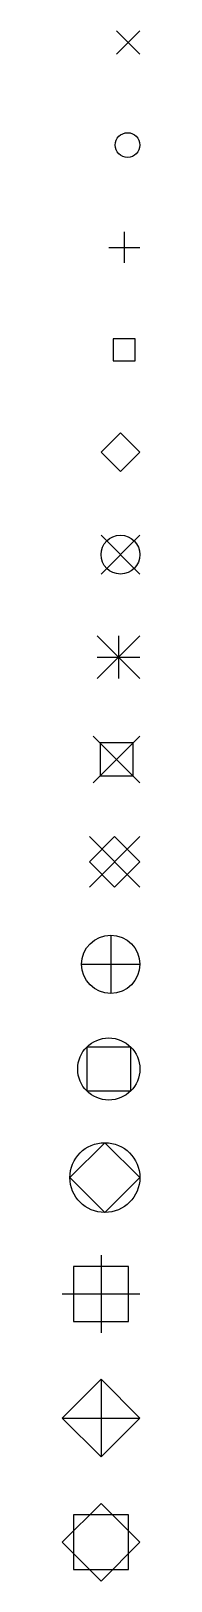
# Model space of a CAD drawing. Extents: x -107 to 212, y -261 to 13.
# Drawn here: x 10.67 to 12.68, y -260.4 to -220.44 of the extents above; entities that cross this region are included whole.
import ezdxf

# ---------------------------------------------------------------- set-up
doc = ezdxf.new("R2010")
doc.units = 0
doc.layers.add('BLACK', color=7, linetype='CONTINUOUS')

msp = doc.modelspace()

# ---------------------------------------------------------------- linework, layer by layer
at = {"layer": 'BLACK', "linetype": 'CONTINUOUS'}
for p, q in [((12.075, -220.4375), (12.675, -221.0375)), ((12.675, -220.4375), (12.075, -221.0375)), ((12.275, -225.6175), (12.275, -226.4175)), ((11.875, -226.0175), (12.675, -226.0175)), ((12.557845, -228.374655), (11.992155, -228.374655)), ((11.992155, -228.374655), (11.992155, -228.940345)), ((12.557845, -228.940345), (12.557845, -228.374655)), ((11.992155, -228.940345), (12.557845, -228.940345)), ((12.175, -230.7975), (11.675, -231.2975)), ((12.675, -231.2975), (12.175, -230.7975)), ((11.675, -231.2975), (12.175, -231.7975)), ((12.175, -231.7975), (12.675, -231.2975)), ((11.675, -233.4375), (12.675, -234.4375)), ((12.675, -233.4375), (11.675, -234.4375)), ((11.575, -236.0275), (12.675, -237.1275)), ((12.675, -236.0275), (11.575, -237.1275)), ((12.125, -236.0275), (12.125, -237.1275)), ((11.575, -236.5775), (12.675, -236.5775)), ((11.475, -238.6175), (12.675, -239.8175)), ((12.675, -238.6175), (11.475, -239.8175)), ((12.499268, -238.793232), (11.650732, -238.793232)), ((11.650732, -238.793232), (11.650732, -239.641768)), ((12.499268, -239.641768), (12.499268, -238.793232)), ((11.650732, -239.641768), (12.499268, -239.641768)), ((11.375, -241.2075), (12.675, -242.5075)), ((12.675, -241.2075), (11.375, -242.5075)), ((12.025, -241.2075), (11.375, -241.8575)), ((12.675, -241.8575), (12.025, -241.2075)), ((11.375, -241.8575), (12.025, -242.5075)), ((12.025, -242.5075), (12.675, -241.8575)), ((11.925, -243.7475), (11.925, -245.2475)), ((11.175, -244.4975), (12.675, -244.4975)), ((12.440691, -246.631809), (11.309309, -246.631809)), ((11.309309, -246.631809), (11.309309, -247.763191)), ((12.440691, -247.763191), (12.440691, -246.631809)), ((11.309309, -247.763191), (12.440691, -247.763191)), ((11.775, -249.0975), (10.875, -249.9975)), ((12.675, -249.9975), (11.775, -249.0975)), ((10.875, -249.9975), (11.775, -250.8975)), ((11.775, -250.8975), (12.675, -249.9975)), ((11.675, -251.9975), (11.675, -253.9975)), ((12.382114, -252.290386), (10.967886, -252.290386)), ((10.967886, -252.290386), (10.967886, -253.704614)), ((12.382114, -253.704614), (12.382114, -252.290386)), ((10.675, -252.9975), (12.675, -252.9975)), ((10.967886, -253.704614), (12.382114, -253.704614)), ((11.675, -255.1975), (10.675, -256.1975)), ((11.675, -255.1975), (11.675, -257.1975)), ((12.675, -256.1975), (11.675, -255.1975)), ((10.675, -256.1975), (12.675, -256.1975)), ((10.675, -256.1975), (11.675, -257.1975)), ((11.675, -257.1975), (12.675, -256.1975)), ((11.675, -258.3975), (10.675, -259.3975)), ((12.675, -259.3975), (11.675, -258.3975)), ((12.382114, -258.690386), (10.967886, -258.690386)), ((10.967886, -258.690386), (10.967886, -260.104614)), ((12.382114, -260.104614), (12.382114, -258.690386)), ((10.675, -259.3975), (11.675, -260.3975)), ((11.675, -260.3975), (12.675, -259.3975)), ((10.967886, -260.104614), (12.382114, -260.104614))]:
    msp.add_line(p, q, dxfattribs=at)
at = {"layer": 'BLACK'}
for centre, radius in [((12.3575, -223.3775), 0.3175), ((12.175, -233.9375), 0.5), ((11.925, -244.4975), 0.75), ((11.875, -247.1975), 0.8), ((11.775, -249.9975), 0.9)]:
    msp.add_circle(centre, radius, dxfattribs=at)

doc.saveas('drawing.dxf')
